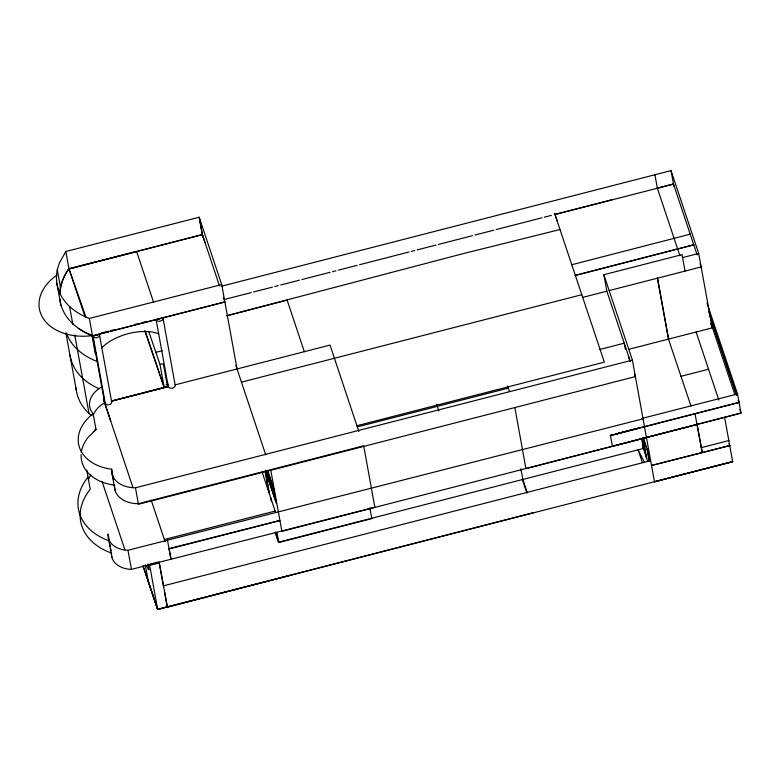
<?xml version="1.0" encoding="UTF-8"?>
<svg xmlns="http://www.w3.org/2000/svg" width="780" height="780" viewBox="0 0 780 780"><rect width="100%" height="100%" fill="white"/><g stroke="black" fill="none" stroke-linecap="round" stroke-linejoin="round"><path stroke-width="1.17" d="M60.547 287.654L57.301 269.812L59.28 263.162L65.822 251.511L199.173 217.23L221.705 284.583L237.042 368.959M93.97 431.613L95.55 428.981L96.028 429.634L88.218 437.171A47.56 33.628 -10.3 0 0 81.325 452.371M96.505 352.774L95.443 354.315L92.118 336.043L224.864 301.957L223.333 297.356M101.644 347.86L105.778 344.146A48.555 34.154 -18.5 0 1 152.685 332.095L158.662 333.703M168.207 386.207L111.433 401.222M92.498 335.965L92.528 335.946A74.227 52.806 -11.1 0 1 78.916 328.692M101.751 386.919L99.04 388.606A27.232 19.256 -10.3 0 0 93.132 413.712L96.028 429.634M612.437 446.257L741 413.078L737.529 393.978L706.982 303.049M226.882 315.695L463.476 253.549L559.972 229.534M204.896 242.2L202.332 234.605L68.981 268.885L65.822 251.511M70.073 268.739L202.332 234.605L199.202 217.22L202.761 236.993M221.939 286.114L671.034 170.615L698.704 253.451L712.228 327.873L711.126 324.568M554.96 214.432L612.027 199.778M225.352 299.237L251.248 292.578M253.598 291.974L272.435 287.128M274.784 286.523L278.314 285.616M280.673 285.002L299.5 280.166M301.86 279.562L330.106 272.288M332.456 271.684L335.985 270.777M338.344 270.173L357.172 265.327M359.531 264.722L408.964 252.008M411.313 251.404L414.843 250.497M417.202 249.893L436.03 245.047M438.389 244.442L472.524 235.657M474.874 235.053L493.701 230.207M496.06 229.603L541.963 217.796M544.313 217.191L551.372 215.377M554.911 214.471L673.481 184.119M93.083 336.131L99.421 334.503L111.608 401.524A3.286 2.33 -10.3 0 1 109.219 404.693A3.286 2.33 -10.3 0 1 105.261 403.153L93.083 336.131A3.286 2.33 -10.3 0 0 97.042 337.672A3.286 2.33 -10.3 0 0 99.421 334.503M226.814 315.802L287.118 300.125L304.337 351.673M690.232 234.175L571.721 264.761M111.686 401.017L168.275 386.617A3.549 2.506 -10.3 0 0 172.497 388.138A3.549 2.506 -10.3 0 0 175.13 384.862L330.028 345.072L358.819 431.496M630.416 361.725L606.85 291.184L603.856 274.706L682.051 254.621L685.045 271.099M682.588 257.585L698.704 253.451M241.449 382.161L581.812 294.713M582.631 297.404L606.85 291.184M609.2 290.579L701.161 266.955L700.06 263.66M599.654 349.508L624.234 343.2L625.316 349.186M628.505 349.381L712.51 327.805L710.57 317.138L708.63 311.395M356.967 425.695L604.344 362.135L554.97 214.451M357.289 426.923L508.355 388.118M93.132 413.712A47.56 33.628 -10.3 0 0 111.686 469.238A27.349 19.334 -10.3 0 0 135.457 487.793L632.395 360.126L603.856 274.706M680.911 376.321L708.552 369.223M164.356 539.516L275.145 511.046M88.023 477.106A66.67 47.141 -10.3 0 0 109.337 540.901L108.079 533.978A24.102 17.043 -10.3 0 0 127.969 550.28L643.061 418.792M612.456 446.394L610.408 435.328L612.749 434.723M616.268 433.816L739.06 402.421L738.289 400.111L739.06 402.421L610.496 435.591L639.317 427.947L616.19 433.846M150.442 564.038L157.95 562.107M86.736 470.048L90.236 489.294A66.67 47.141 -10.3 0 0 111.55 553.078A24.102 17.043 -10.3 0 0 131.44 569.39L170.947 559.24L167.476 540.13M170.947 559.24L374.858 507.292L363.694 445.819L138.352 503.714A27.349 19.334 -10.3 0 1 114.582 485.16A47.56 33.628 -10.3 0 1 81.13 454.594M163.478 585.819L650.647 460.658M701.327 447.642L728.842 440.573M143.003 565.948L157.657 609.385L533.51 512.645M143.032 565.978L157.657 609.385L732.673 461.653L724.591 417.241M148.239 581.236L157.657 609.385L167.31 606.908L159.315 562.897L149.662 565.364L149.37 564.31M57.301 269.812A72.93 51.568 -10.3 0 0 89.349 318.435L221.705 284.583M56.882 275.155A50.632 35.802 -10.3 0 0 42.617 317.499A50.632 35.802 -10.3 0 0 92.469 335.605L85.195 332.358A72.871 51.529 -10.3 0 1 59.816 298.769M92.508 335.81L224.864 301.957M168.275 386.617L156.097 319.615L159.139 318.981M111.667 401.047L167.534 386.812L163.342 363.724L160.007 364.416L148.717 331.451M641.92 418.431L737.529 393.978M610.408 435.328L612.719 434.733M59.631 294.44A72.871 51.529 -10.3 0 1 68.942 268.671L136.617 251.501L153.582 302.26M101.41 333.021L108.459 331.227M110.809 330.632L115.508 329.443M134.306 324.675L139.006 323.485M141.355 322.881L146.055 321.691M169.016 548.574L279.942 520.514L169.143 548.983L171.083 559.64M697.125 424.495L281.902 531.317L270.699 469.706M651.485 465.445L729.749 445.575L651.505 465.523M155.639 352.365L162.22 350.737M166.043 384.745L168.188 384.209M91.094 334.99L92.011 335.4M654.478 481.738L732.673 461.653L654.478 481.738L632.395 360.126M644.611 462.52L638.099 449.836L642.31 462.452M60.089 294.616A74.227 52.806 -11.1 0 1 68.942 268.671L86.093 317.45M144.729 330.671L164.2 387.504L160.007 364.416M712.51 327.805L711.019 323.407L734.838 394.641M554.58 213.31L557.203 221.052M522.298 479.398L526.939 493.155M709.585 314.671L736.739 395.489L710.57 317.138M145.265 331.09L164.2 387.504M697.115 254.855L673.462 183.982L657.345 188.117L679.897 255.694M739.85 409.627L741 413.078L525.944 468.624L514.849 407.569M696.121 332.007L718.858 400.091M729.066 443.723L729.826 446.014M690.953 405.961L668.48 339.115L657.413 278.197M697.057 424.223L702.234 452.634L694.99 413.595M634.627 374.312L635.388 376.594L138.45 504.27L135.457 487.793M643.325 437.95L647.692 451.025L649.565 461.302M643.081 437.736L647.068 449.67L649.145 461.107M642.593 446.17L647.761 461.633M507.634 385.964L509.496 391.55M527.036 492.063L522.824 479.447L520.874 468.692M436.605 404.215L438.857 410.943M202.361 234.595L219.521 285.968M235.882 365.488L265.736 454.837M267.813 470.915L273.556 488.104L276.373 503.607L267.179 476.112L266.097 470.145M267.433 470.603L273.458 488.651L275.652 500.701L267.355 475.878L266.448 470.866M266.643 470.993L274.55 494.676M262.099 471.998L275.398 511.865M275.379 531.989L278.84 542.5L371.826 518.602L369.856 507.751M151.232 500.233L165.097 541.71M68.942 268.671L84.991 316.7M132.97 487.607L103.496 399.38L110.682 420.907M102.121 481.621L124.888 549.754M275.262 532.828L278.294 542.061M159.022 561.824L163.605 586.736M164.473 591.484L167.378 607.25L289.897 575.416M671.034 170.615L673.92 186.508M654.917 174.749L657.374 188.263M657.53 278.168L668.606 339.076M628.894 357.142L629.548 360.74M642.934 437.794L646.669 458.386M642.7 438.155L646.015 456.427M641.628 438.916L643.364 448.481L278.782 542.149L277.085 532.808M269.315 476.248L271.508 488.29M270.719 497.776L271.352 501.277M265.493 471.851L269.587 494.403M265.122 471.422L268.954 492.521M175.13 384.862L162.952 317.86A3.549 2.506 -10.3 0 1 160.319 321.126A3.549 2.506 -10.3 0 1 156.097 319.615M149.662 565.364L157.657 609.385M148.034 563.911L149.058 569.536A26.842 1.93 75.6 0 1 146.611 565.451M145.236 564.73L148.424 581.997M89.349 318.435L104.647 402.841L101.936 404.527A27.232 19.256 -10.3 0 0 93.112 415.633M127.969 550.28L131.44 569.39M111.686 469.238L113.548 479.476M112.086 474.113L114.982 490.035M69.576 306.481L72.813 324.324M74.763 335.029L89.027 413.536M109.941 544.225L110.341 546.439M110.74 548.652L111.15 550.865M108.401 538.142L111.881 557.251M56.833 283.062L60.938 305.662M65.91 333.021L76.284 390.117M88.374 480.402A21.82 15.425 -10.3 0 1 90.889 474.932M91.387 415.603A72.93 51.568 -10.3 0 1 76.04 387.943M99.118 388.723A71.409 50.612 -10.3 0 1 74.168 367.419L71.526 361.374A71.409 50.612 -10.3 0 1 70.034 355.027M97.13 361.442A72.949 51.578 -10.3 0 1 66.397 333.002M693.781 244.813L575.279 275.398L693.781 244.813"/></g></svg>
